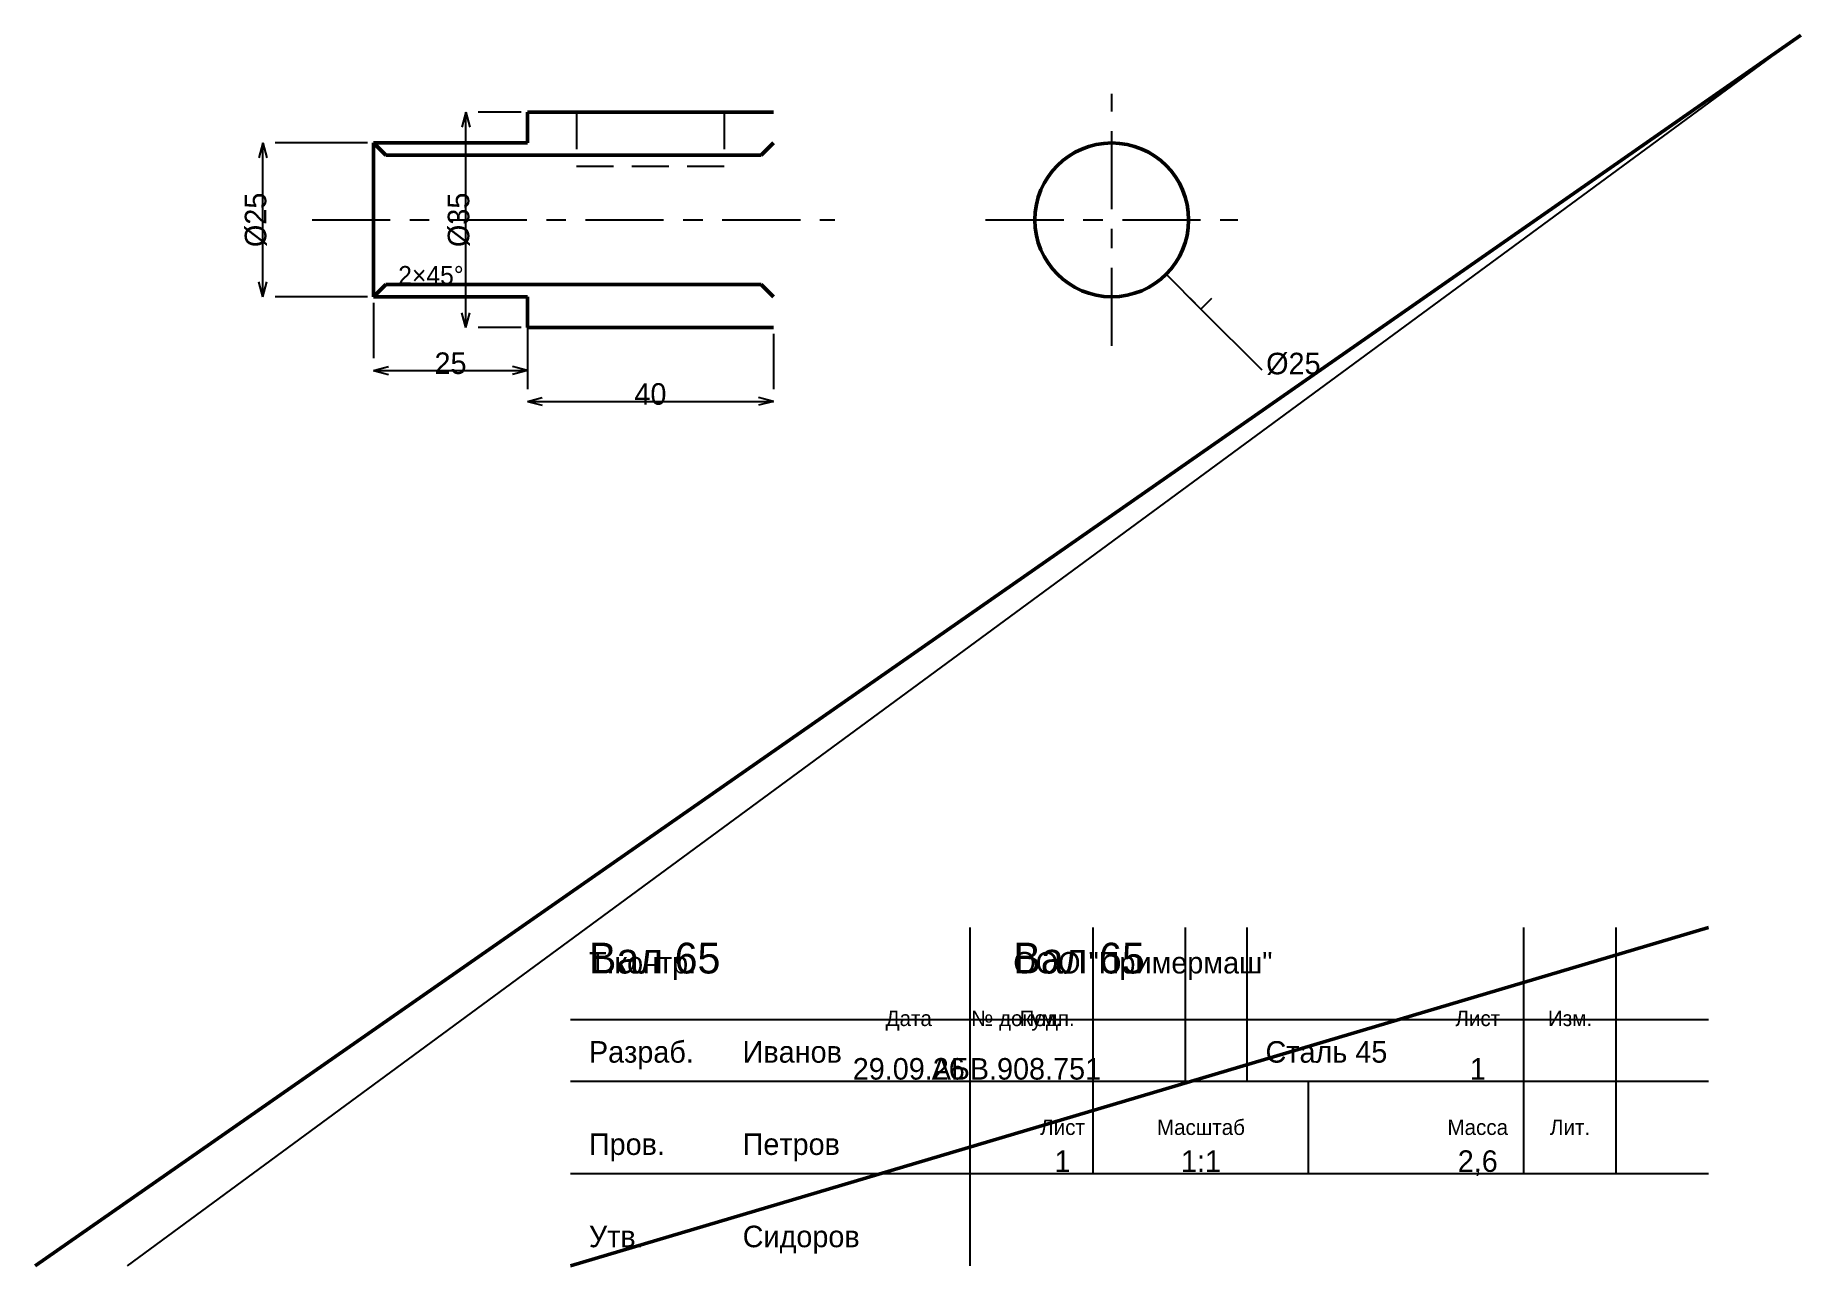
# Model space of a CAD drawing. Header units: millimetres. Extents: x 5 to 292, y 5 to 205.
import ezdxf
from ezdxf.enums import TextEntityAlignment as Align

# ---------------------------------------------------------------- set-up
doc = ezdxf.new("R2010")
doc.units = ezdxf.units.MM
doc.linetypes.add('CENTER', pattern=[22.225, 12.7, -3.175, 3.175, -3.175])
doc.linetypes.add('DASHED', pattern=[9, 6, -3])
for name, color, linetype, lineweight in [('AXIS', 7, 'CENTER', 25), ('DIMS', 7, 'CONTINUOUS', 25), ('MAIN', 7, 'CONTINUOUS', 50), ('TEXT', 7, 'CONTINUOUS', 25), ('THIN', 7, 'CONTINUOUS', 25)]:
    doc.layers.add(name, color=color, linetype=linetype, lineweight=lineweight)

msp = doc.modelspace()

# ---------------------------------------------------------------- linework, layer by layer
at = {"layer": 'AXIS', "linetype": 'CENTER', "lineweight": 25}
for p, q in [((180, 154.5), (180, 195.5)), ((50, 175), (135, 175)), ((159.5, 175), (200.5, 175))]:
    msp.add_line(p, q, dxfattribs=at)
at = {"layer": 'DIMS', "linetype": 'CONTINUOUS', "lineweight": 25}
for p, q in [((75, 192.5), (74.353, 190.085)), ((75, 157.5), (75, 192.5)), ((75, 192.5), (75.647, 190.085)), ((84, 192.5), (77, 192.5)), ((42, 187.5), (41.353, 185.085)), ((42, 162.5), (42, 187.5)), ((42, 187.5), (42.647, 185.085)), ((59, 187.5), (44, 187.5)), ((42, 162.5), (41.353, 164.915)), ((42, 162.5), (42.647, 164.915)), ((188.839, 166.161), (194.496, 160.504)), ((59, 162.5), (44, 162.5)), ((60, 161.5), (60, 152.5)), ((85, 161.5), (85, 152.5)), ((194.496, 160.504), (192.728, 162.272)), ((194.496, 160.504), (196.263, 162.272)), ((75, 157.5), (74.353, 159.915)), ((75, 157.5), (75.647, 159.915)), ((194.496, 160.504), (204.395, 150.605)), ((84, 157.5), (77, 157.5)), ((85, 156.5), (85, 147.5)), ((125, 156.5), (125, 147.5)), ((60, 150.5), (62.415, 151.147)), ((60, 150.5), (85, 150.5)), ((60, 150.5), (62.415, 149.853)), ((85, 150.5), (82.585, 151.147)), ((85, 150.5), (82.585, 149.853)), ((85, 145.5), (87.415, 146.147)), ((85, 145.5), (125, 145.5)), ((85, 145.5), (87.415, 144.853)), ((125, 145.5), (122.585, 146.147)), ((125, 145.5), (122.585, 144.853))]:
    msp.add_line(p, q, dxfattribs=at)
at = {"layer": 'MAIN', "linetype": 'CONTINUOUS', "lineweight": 50}
for p, q in [((5, 5), (292, 205)), ((85, 192.5), (125, 192.5)), ((85, 187.5), (85, 192.5)), ((60, 187.5), (85, 187.5)), ((60, 187.5), (62, 185.5)), ((60, 162.5), (60, 187.5)), ((123, 185.5), (125, 187.5)), ((62, 185.5), (123, 185.5)), ((60, 162.5), (62, 164.5)), ((62, 164.5), (123, 164.5)), ((123, 164.5), (125, 162.5)), ((60, 162.5), (85, 162.5)), ((85, 162.5), (85, 157.5)), ((85, 157.5), (125, 157.5)), ((92, 5), (277, 60))]:
    msp.add_line(p, q, dxfattribs=at)
msp.add_circle((180, 175), 12.5, dxfattribs=at)
at = {"layer": 'THIN', "linetype": 'CONTINUOUS', "lineweight": 25}
for p, q in [((20, 5), (292, 205)), ((157, 5), (157, 60)), ((177, 35), (177, 60)), ((192, 35), (192, 60)), ((202, 35), (202, 60)), ((247, 35), (247, 60)), ((262, 35), (262, 60)), ((92, 45), (277, 45)), ((92, 35), (277, 35)), ((177, 20), (177, 35)), ((212, 20), (212, 35)), ((247, 20), (247, 35)), ((262, 20), (262, 35)), ((92, 20), (277, 20))]:
    msp.add_line(p, q, dxfattribs=at)
at = {"layer": 'THIN', "linetype": 'DASHED', "lineweight": 25}
for p, q in [((93, 192.5), (117, 192.5)), ((93, 192.5), (93, 183.75)), ((117, 192.5), (117, 183.75)), ((93, 183.75), (117, 183.75))]:
    msp.add_line(p, q, dxfattribs=at)

# ---------------------------------------------------------------- texts
at = {"layer": 'DIMS', "linetype": 'CONTINUOUS', "lineweight": 25}
for s, p in [('%%c25', (40.8, 175)), ('%%c35', (73.8, 175))]:
    msp.add_text(s, height=3.5, rotation=90, dxfattribs=at).set_placement(p, align=Align.MIDDLE_CENTER)
for s, height, p in [('2×45%%d', 3, (64, 164.5)), ('%%c25', 3.5, (205.102, 149.898))]:
    msp.add_text(s, height=height, dxfattribs=at).set_placement(p)
for s, p in [('25', (72.5, 151.7)), ('40', (105, 146.7))]:
    msp.add_text(s, height=3.5, dxfattribs=at).set_placement(p, align=Align.MIDDLE_CENTER)
at = {"layer": 'TEXT', "linetype": 'CONTINUOUS', "lineweight": 25}
for s, height, p in [('Вал 65', 5, (95, 52.5)), ('Вал 65', 5, (164, 52.5)), ('Т.контр.', 3.5, (95, 52.5)), ('ООО "Примермаш"', 3.5, (164, 52.5)), ('Разраб.', 3.5, (95, 38)), ('Иванов', 3.5, (120, 38)), ('Сталь 45', 3.5, (205, 38)), ('Пров.', 3.5, (95, 23)), ('Петров', 3.5, (120, 23)), ('Утв.', 3.5, (95, 8)), ('Сидоров', 3.5, (120, 8))]:
    msp.add_text(s, height=height, dxfattribs=at).set_placement(p)
for s, height, p in [('Дата', 2.5, (147, 45.2)), ('№ докум.', 2.5, (164.5, 45.2)), ('Подп.', 2.5, (169.5, 45.2)), ('Лист', 2.5, (239.5, 45.2)), ('Изм.', 2.5, (254.5, 45.2)), ('29.09.26', 3.5, (147, 37)), ('АБВ.908.751', 3.5, (164.5, 37)), ('1', 3.5, (239.5, 37)), ('Лист', 2.5, (172, 27.5)), ('Масштаб', 2.5, (194.5, 27.5)), ('Масса', 2.5, (239.5, 27.5)), ('Лит.', 2.5, (254.5, 27.5)), ('1', 3.5, (172, 22)), ('1:1', 3.5, (194.5, 22)), ('2,6', 3.5, (239.5, 22))]:
    msp.add_text(s, height=height, dxfattribs=at).set_placement(p, align=Align.MIDDLE_CENTER)

doc.saveas('drawing.dxf')
